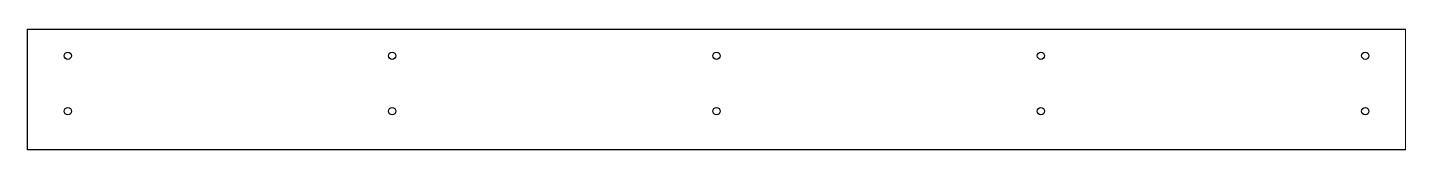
# Paper-space layout 'Layout1' of a CAD drawing. Header units: millimetres. Extents: x 0 to 257, y 86 to 109.
# The model-space entities are those that its viewports show. They can reach past a viewport. Long polylines and large blocks are cut down to what shows.
import ezdxf

# ---------------------------------------------------------------- set-up
doc = ezdxf.new("R2010")
doc.units = ezdxf.units.MM
doc.header["$LTSCALE"] = 10
doc.layers.add('BOLTS', color=6, linetype='Continuous')
doc.layers.add('MEMBERS', color=5, linetype='Continuous')

msp = doc.modelspace()

# ---------------------------------------------------------------- linework, layer by layer
at = {"layer": 'BOLTS', "color": 2, "linetype": 'Continuous'}
for centre in [(50, 42), (453.5, 42), (857, 42), (1260.6, 42), (1664.1, 42), (50.1, -27), (453.6, -27), (857.1, -27), (1260.6, -27), (1664.1, -27)]:
    msp.add_circle(centre, 4.5, dxfattribs=at)
at = {"layer": 'MEMBERS', "color": 3, "linetype": 'Continuous'}
for p, q in [((0, 75), (1714.1, 75)), ((0, -75), (0, 75)), ((1714.1, 75), (1714.1, -75)), ((1714.1, -75), (0, -75))]:
    msp.add_line(p, q, dxfattribs=at)

psp = doc.layouts.get("Layout1")

# ---------------------------------------------------------------- viewports
at = {"layer": '0'}
psp.add_viewport(center=(128.5, 97.5), size=(257, 22.49013), view_center_point=(857.04, 0), view_height=150, dxfattribs=at)

doc.saveas('drawing.dxf')
